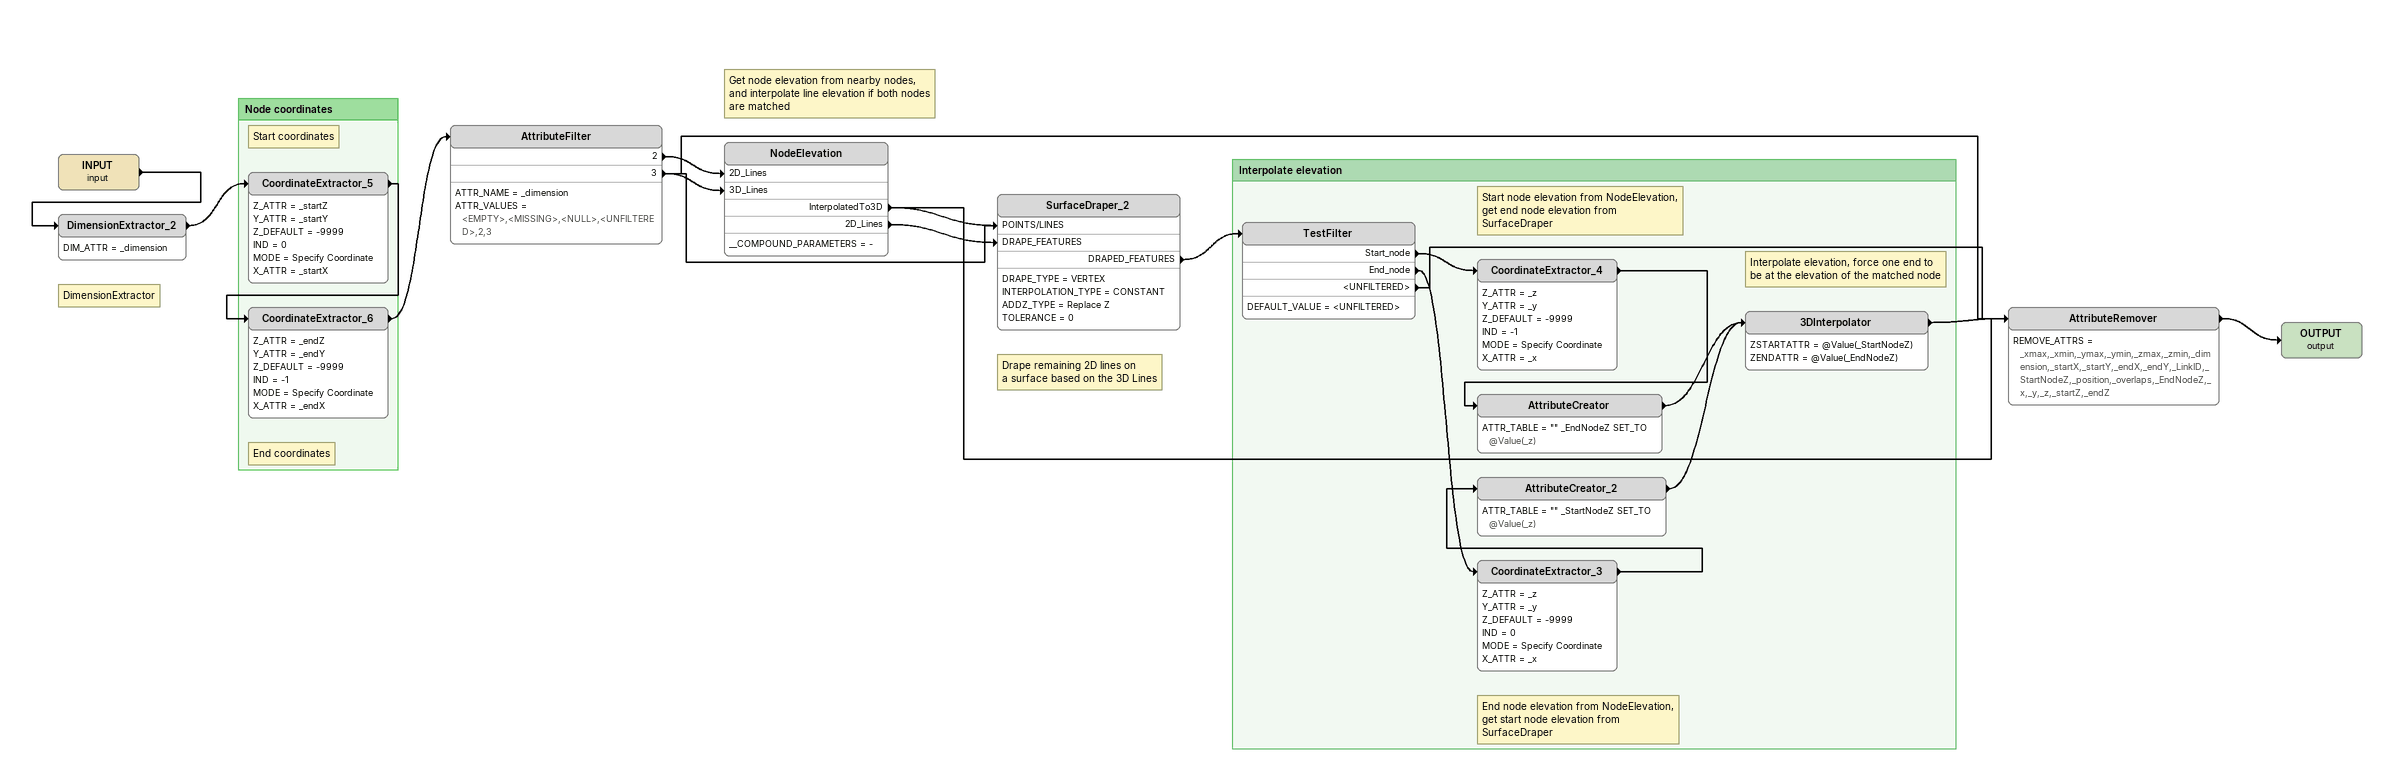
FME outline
INPUT (input)
    -> DimensionExtractor_2
Note: DimensionExtractor
DimensionExtractor_2
    DIM_ATTR = _dimension
    -> CoordinateExtractor_5
AttributeFilter
    ATTR_NAME = _dimension
    ATTR_VALUES = <EMPTY>,<MISSING>,<NULL>,<UNFILTERED>,2,3
    2 -> NodeElevation [2D_Lines]
    3 -> NodeElevation [3D_Lines]
    3 -> AttributeRemover
    3 -> SurfaceDraper_2 [POINTS/LINES]
Note: Get node elevation from nearby nodes, / and interpolate line elevation if both nodes are matched
NodeElevation
    __COMPOUND_PARAMETERS = -
    InterpolatedTo3D -> AttributeRemover
    InterpolatedTo3D -> SurfaceDraper_2 [POINTS/LINES]
    2D_Lines -> SurfaceDraper_2 [DRAPE_FEATURES]
Note: Drape remaining 2D lines on / a surface based on the 3D Lines
SurfaceDraper_2
    DRAPE_TYPE = VERTEX
    INTERPOLATION_TYPE = CONSTANT
    ADDZ_TYPE = Replace Z
    TOLERANCE = 0
    DRAPED_FEATURES -> TestFilter
AttributeRemover
    REMOVE_ATTRS = _xmax,_xmin,_ymax,_ymin,_zmax,_zmin,_dimension,_startX,_startY,_endX,_endY,_LinkID,_StartNodeZ,_position,_overlaps,_EndNodeZ,_x,_y,_z,_startZ,_endZ
    -> OUTPUT (output)
OUTPUT (output)

Bookmark: Node coordinates
Note: Start coordinates
CoordinateExtractor_5
    Z_ATTR = _startZ
    Y_ATTR = _startY
    Z_DEFAULT = -9999
    IND = 0
    MODE = Specify Coordinate
    X_ATTR = _startX
    -> CoordinateExtractor_6
Note: End coordinates
CoordinateExtractor_6
    Z_ATTR = _endZ
    Y_ATTR = _endY
    Z_DEFAULT = -9999
    IND = -1
    MODE = Specify Coordinate
    X_ATTR = _endX
    -> AttributeFilter

Bookmark: Interpolate elevation
TestFilter
    DEFAULT_VALUE = <UNFILTERED>
    Start_node -> CoordinateExtractor_4
    End_node -> CoordinateExtractor_3
    <UNFILTERED> -> AttributeRemover
Note: Start node elevation from NodeElevation, / get end node elevation from SurfaceDraper
CoordinateExtractor_4
    Z_ATTR = _z
    Y_ATTR = _y
    Z_DEFAULT = -9999
    IND = -1
    MODE = Specify Coordinate
    X_ATTR = _x
    -> AttributeCreator
AttributeCreator
    ATTR_TABLE = "" _EndNodeZ SET_TO @Value(_z)
    -> 3DInterpolator
Note: End node elevation from NodeElevation, / get start node elevation from SurfaceDraper
CoordinateExtractor_3
    Z_ATTR = _z
    Y_ATTR = _y
    Z_DEFAULT = -9999
    IND = 0
    MODE = Specify Coordinate
    X_ATTR = _x
    -> AttributeCreator_2
AttributeCreator_2
    ATTR_TABLE = "" _StartNodeZ SET_TO @Value(_z)
    -> 3DInterpolator
Note: Interpolate elevation, force one end to / be at the elevation of the matched node
3DInterpolator
    ZSTARTATTR = @Value(_StartNodeZ)
    ZENDATTR = @Value(_EndNodeZ)
    -> AttributeRemover
